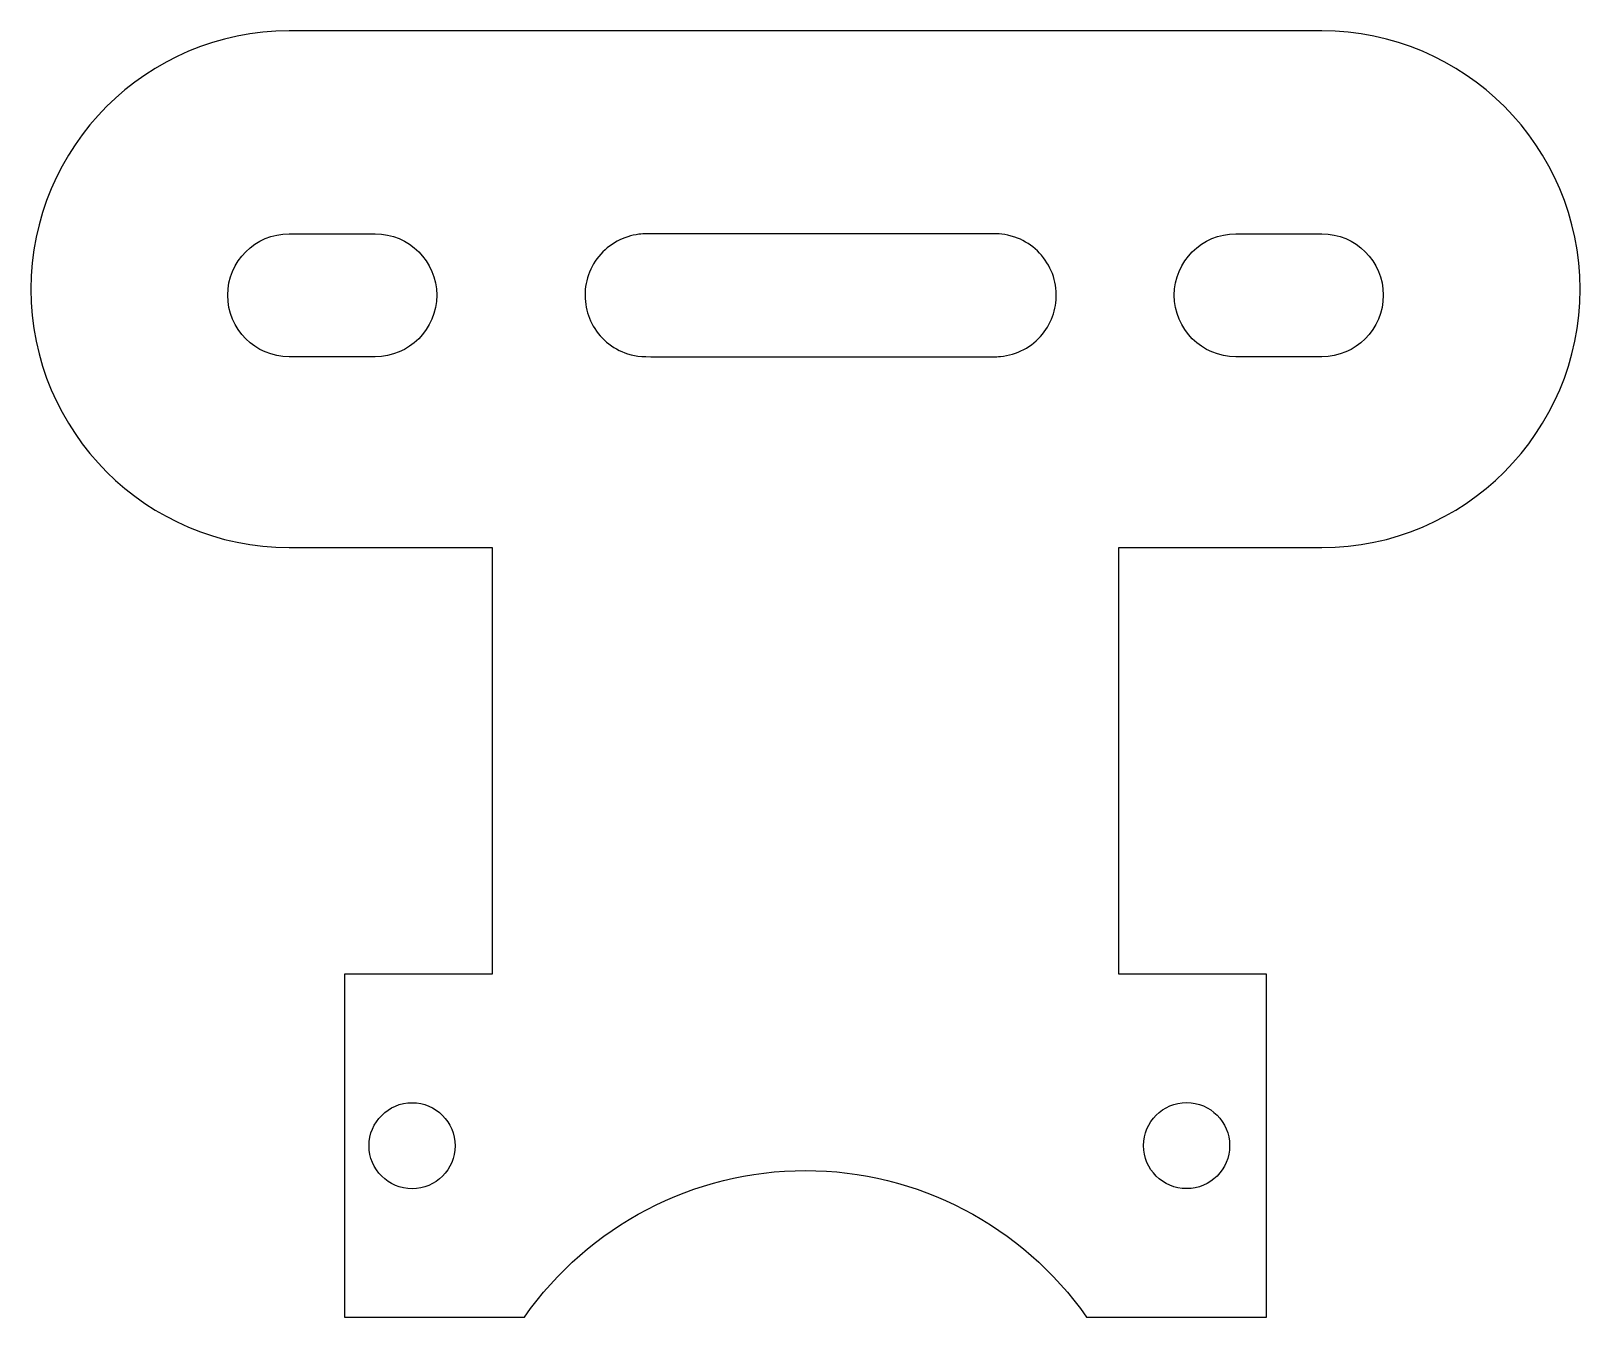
# Model space of a CAD drawing. Header units: millimetres. Extents: x -31.5 to 31.5, y 1.7 to 54.
import ezdxf

# ---------------------------------------------------------------- set-up
doc = ezdxf.new("R2010")
doc.units = ezdxf.units.MM
doc.layers.get('0').update_dxf_attribs({"linetype": 'CONTINUOUS'})

msp = doc.modelspace()

# ---------------------------------------------------------------- linework, layer by layer
for points in [[(11.427, 1.723), (12.75, 1.723), (18.75, 1.723), (18.75, 15.661), (12.75, 15.661), (12.75, 33.013), (21, 33.013, 1), (21, 54.013), (-21, 54.013, 1), (-21, 33.013), (-12.75, 33.013), (-12.75, 15.661), (-18.75, 15.661), (-18.75, 1.723), (-12.75, 1.723), (-11.427, 1.723, -0.521106)], [(11.427, 1.723), (12.75, 1.723), (18.75, 1.723), (18.75, 15.661), (12.75, 15.661), (12.75, 33.013), (21, 33.013, 1), (21, 54.013), (-21, 54.013, 1), (-21, 33.013), (-12.75, 33.013), (-12.75, 15.661), (-18.75, 15.661), (-18.75, 1.723), (-12.75, 1.723), (-11.427, 1.723, -0.521106)], [(-17.5, 40.767), (-21, 40.767, -1), (-21, 45.767), (-17.5, 45.767, -1)], [(-17.5, 40.767), (-21, 40.767, -1), (-21, 45.767), (-17.5, 45.767, -1)], [(17.5, 45.767), (21, 45.767, -1), (21, 40.767), (17.5, 40.767, -1)], [(17.5, 45.767), (21, 45.767, -1), (21, 40.767), (17.5, 40.767, -1)]]:
    msp.add_lwpolyline(points, format="xyb", close=True)
for centre in [(-16, 8.686), (-16, 8.686), (15.5, 8.692), (15.5, 8.692)]:
    msp.add_circle(centre, 1.75)
msp.add_open_spline([(-6.467, 45.767), (-1.767, 45.767), (2.932, 45.767), (7.796, 45.767), (8.12, 45.767), (8.818, 45.526), (9.097, 45.365), (9.589, 44.938), (9.794, 44.673), (10.088, 44.079), (10.174, 43.757), (10.215, 43.119), (10.178, 42.81), (9.989, 42.212), (9.836, 41.93), (9.425, 41.427), (9.167, 41.215), (8.583, 40.905), (8.263, 40.809), (7.817, 40.767), (7.729, 40.767), (3.89, 40.767), (0.625, 40.767), (-3.697, 40.767), (-4.752, 40.767), (-6.557, 40.767), (-6.859, 40.767), (-7.548, 40.989), (-7.839, 41.151), (-8.337, 41.577), (-8.54, 41.833), (-8.832, 42.399), (-8.922, 42.7), (-8.987, 43.336), (-8.956, 43.665), (-8.769, 44.295), (-8.613, 44.59), (-8.199, 45.098), (-7.947, 45.308), (-7.387, 45.612), (-7.086, 45.709), (-6.673, 45.76), (-6.57, 45.767), (-6.467, 45.767)], degree=3, knots=[-12.807638, -12.807638, -12.807638, -12.807638, -3.662113, -3.662113, -3.339835, -3.339835, -3.094503, -3.094503, -2.839494, -2.839494, -2.585692, -2.585692, -2.348675, -2.348675, -2.104006, -2.104006, -1.849759, -1.849759, -1.595878, -1.595878, -1.505862, -1.505862, -0.993109, -0.993109, -0.82739, -0.82739, -0.709659, -0.709659, -0.610374, -0.610374, -0.513201, -0.513201, -0.419546, -0.419546, -0.321519, -0.321519, -0.222245, -0.222245, -0.124855, -0.124855, -0.031001, -0.031001, 0, 0, 0, 0])
msp.add_open_spline([(-6.467, 45.767), (-1.767, 45.767), (2.932, 45.767), (7.796, 45.767), (8.12, 45.767), (8.818, 45.526), (9.097, 45.365), (9.589, 44.938), (9.794, 44.673), (10.088, 44.079), (10.174, 43.757), (10.215, 43.119), (10.178, 42.81), (9.989, 42.212), (9.836, 41.93), (9.425, 41.427), (9.167, 41.215), (8.583, 40.905), (8.263, 40.809), (7.817, 40.767), (7.729, 40.767), (3.89, 40.767), (0.625, 40.767), (-3.697, 40.767), (-4.752, 40.767), (-6.557, 40.767), (-6.859, 40.767), (-7.548, 40.989), (-7.839, 41.151), (-8.337, 41.577), (-8.54, 41.833), (-8.832, 42.399), (-8.922, 42.7), (-8.987, 43.336), (-8.956, 43.665), (-8.769, 44.295), (-8.613, 44.59), (-8.199, 45.098), (-7.947, 45.308), (-7.387, 45.612), (-7.086, 45.709), (-6.673, 45.76), (-6.57, 45.767), (-6.467, 45.767)], degree=3, knots=[-12.807638, -12.807638, -12.807638, -12.807638, -3.662113, -3.662113, -3.339835, -3.339835, -3.094503, -3.094503, -2.839494, -2.839494, -2.585692, -2.585692, -2.348675, -2.348675, -2.104006, -2.104006, -1.849759, -1.849759, -1.595878, -1.595878, -1.505862, -1.505862, -0.993109, -0.993109, -0.82739, -0.82739, -0.709659, -0.709659, -0.610374, -0.610374, -0.513201, -0.513201, -0.419546, -0.419546, -0.321519, -0.321519, -0.222245, -0.222245, -0.124855, -0.124855, -0.031001, -0.031001, 0, 0, 0, 0])

doc.saveas('drawing.dxf')
